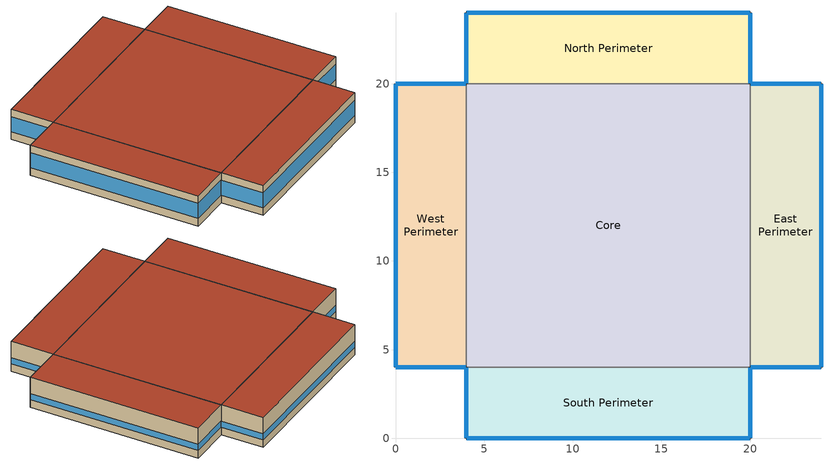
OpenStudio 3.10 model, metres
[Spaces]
North Perimeter
 floor ground: 4,20 4,24 20,24 20,20 z0
 wall outside: 20,20 20,24 4,24 4,20 z0:3
 wall to Core: 4,20 20,20 z0:3
 window: 4,23.97 4,20.03 z0.76:2.28; 19.97,24 4.03,24 z0.76:1.36; 20,20.03 20,23.97 z0.76:1.37
 roof outside: 20,20 20,24 4,24 4,20 z3
South Perimeter
 floor ground: 4,0 4,4 20,4 20,0 z0
 wall outside: 4,4 4,0 20,0 20,4 z0:3
 wall to Core: 20,4 4,4 z0:3
 window: 4,3.97 4,0.03 z0.76:2.28; 20,0.03 20,3.97 z0.76:1.37; 4.03,0 19.97,0 z0.76:2.27
 roof outside: 20,0 20,4 4,4 4,0 z3
East Perimeter
 floor ground: 20,4 20,20 24,20 24,4 z0
 wall outside: 20,4 24,4 24,20 20,20 z0:3
 wall to Core: 20,20 20,4 z0:3
 window: 23.97,20 20.03,20 z0.76:1.37; 24,4.03 24,19.97 z0.76:1.36; 20.03,4 23.97,4 z0.76:2.28
 roof outside: 24,4 24,20 20,20 20,4 z3
West Perimeter
 floor ground: 0,4 0,20 4,20 4,4 z0
 wall outside: 4,20 0,20 0,4 4,4 z0:3
 wall to Core: 4,4 4,20 z0:3
 window: 0,19.97 0,4.03 z0.76:2.27; 3.97,20 0.03,20 z0.76:1.37; 0.03,4 3.97,4 z0.76:2.28
 roof outside: 4,4 4,20 0,20 0,4 z3
Core
 floor ground: 4,4 4,20 20,20 20,4 z0
 roof outside: 20,4 20,20 4,20 4,4 z3
[BuildingStory]
Story 1: Nominal Z Coordinate {m}=0
[SpaceType]
Perimeter Office; Core Office
[Space] Building Story=Story 1
Name | Space Type | Thermal Zone
North Perimeter | Perimeter Office | North Perimeter TZ
South Perimeter | Perimeter Office | South Perimeter TZ
East Perimeter | Perimeter Office | East Perimeter TZ
West Perimeter | Perimeter Office | West Perimeter TZ
Core | Core Office | Core TZ
[ThermalZone] Use Ideal Air Loads=No
Name | Thermostat
North Perimeter TZ | Thermostat Setpoint Dual Setpoint 1
South Perimeter TZ | Thermostat Setpoint Dual Setpoint 2
East Perimeter TZ | Thermostat Setpoint Dual Setpoint 3
West Perimeter TZ | Thermostat Setpoint Dual Setpoint 4
Core TZ | Thermostat Setpoint Dual Setpoint 5
[Sizing:Zone] Zone Cooling Design Supply Air Temperature Input Method=SupplyAirTemperature; Zone Cooling Design Supply Air Temperature {C}=14; Zone Cooling Design Supply Air Temperature Difference {deltaC}=11.11; Zone Heating Design Supply Air Temperature Input Method=SupplyAirTemperature; Zone Heating Design Supply Air Temperature {C}=40; Zone Heating Design Supply Air Temperature Difference {deltaC}=11.11; Zone Cooling Design Supply Air Humidity Ratio {kg-H2O/kg-air}=0.0085; Zone Heating Design Supply Air Humidity Ratio {kg-H2O/kg-air}=0.008; Cooling Design Air Flow Method=DesignDay; Heating Design Air Flow Method=DesignDay; Account for Dedicated Outdoor Air System=No; Dedicated Outdoor Air System Control Strategy=NeutralSupplyAir; Dedicated Outdoor Air Low Setpoint Temperature for Design {C}=autosize; Dedicated Outdoor Air High Setpoint Temperature for Design {C}=autosize; Zone Load Sizing Method=Sensible Load Only No Latent Load; Zone Latent Cooling Design Supply Air Humidity Ratio Input Method=HumidityRatioDifference; Zone Cooling Design Supply Air Humidity Ratio Difference {kgWater/kgDryAir}=0.005; Zone Latent Heating Design Supply Air Humidity Ratio Input Method=HumidityRatioDifference; Zone Humidification Design Supply Air Humidity Ratio Difference {kgWater/kgDryAir}=0.005; Sizing Option=Coincident
North Perimeter TZ; South Perimeter TZ; East Perimeter TZ; West Perimeter TZ; Core TZ
[Zone equipment]
North Perimeter TZ: North Perimeter TZ Ideal Loads
South Perimeter TZ: South Perimeter TZ Ideal Loads
East Perimeter TZ: East Perimeter TZ Ideal Loads
West Perimeter TZ: West Perimeter TZ Ideal Loads
Core TZ: Core TZ Ideal Loads
[ThermostatSetpoint:DualSetpoint]
Name | Heating Setpoint Temperature Schedule | Cooling Setpoint Temperature Schedule
Thermostat Setpoint Dual Setpoint 1 | North Perimeter TZ Heating Schedule | North Perimeter TZ Cooling Schedule
Thermostat Setpoint Dual Setpoint 2 | South Perimeter TZ Heating Schedule | South Perimeter TZ Cooling Schedule
Thermostat Setpoint Dual Setpoint 3 | East Perimeter TZ Heating Schedule | East Perimeter TZ Cooling Schedule
Thermostat Setpoint Dual Setpoint 4 | West Perimeter TZ Heating Schedule | West Perimeter TZ Cooling Schedule
Thermostat Setpoint Dual Setpoint 5 | Core TZ Heating Schedule | Core TZ Cooling Schedule
[Daylighting:Control] Position Z-Coordinate {m}=0.8; Illuminance Setpoint {lux}=500
Name | Space | Position X-Coordinate {m} | Position Y-Coordinate {m}
South Perimeter Daylighting | South Perimeter | 12 | 2
West Perimeter Daylighting | West Perimeter | 2 | 12
[Schedule:Ruleset]
Name | Default Day Schedule
North Perimeter TZ Heating Schedule | Schedule Day 1
North Perimeter TZ Cooling Schedule | Schedule Day 2
South Perimeter TZ Heating Schedule | Schedule Day 3
South Perimeter TZ Cooling Schedule | Schedule Day 4
East Perimeter TZ Heating Schedule | Schedule Day 5
East Perimeter TZ Cooling Schedule | Schedule Day 6
West Perimeter TZ Heating Schedule | Schedule Day 7
West Perimeter TZ Cooling Schedule | Schedule Day 8
Core TZ Heating Schedule | Schedule Day 9
Core TZ Cooling Schedule | Schedule Day 10
[Schedule:Day]
Schedule Day 1; Schedule Day 3; Schedule Day 5; Schedule Day 7; Schedule Day 9: 24, 0, 21
Schedule Day 2; Schedule Day 4; Schedule Day 6; Schedule Day 8; Schedule Day 10: 24, 0, 24
